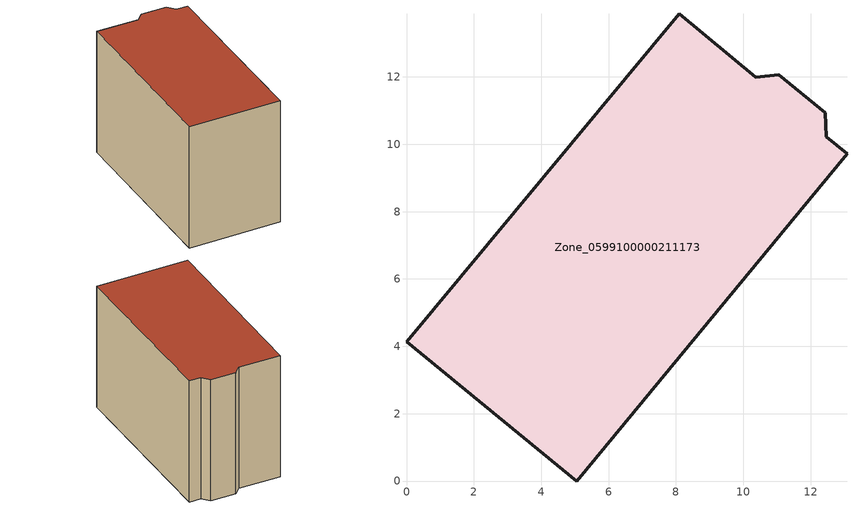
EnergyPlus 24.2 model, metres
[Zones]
Zone_0599100000211173
 floor ground (C_G): 0,4.13 8.1,13.87 10.37,11.99 11.05,12.07 12.43,10.93 12.47,10.23 13.08,9.72 5.06,0 z0
 wall outside (C_F): 5.06,0 13.08,9.72 12.47,10.23 12.43,10.93 11.05,12.07 10.37,11.99 8.1,13.87 0,4.13 5.06,0 z0:9.11
 roof outside (C_R): 8.1,13.87 0,4.13 5.06,0 13.08,9.72 12.47,10.23 12.43,10.93 11.05,12.07 10.37,11.99 z9.11
[BUILDING]
Pand.0599100000211173: North Axis=0; Terrain=City; Loads Convergence Tolerance Value=0.04; Temperature Convergence Tolerance Value=0.4; Solar Distribution=FullExterior; Maximum Number of Warmup Days=25; Minimum Number of Warmup Days=1
[Site:Location]
Rotterdam.The.Hague.AP_ZH_NLD Design_Conditions: Latitude=51.96; Longitude=4.45; Time Zone=1; Elevation=-4.5
[SITE:GROUNDTEMPERATURE:BUILDINGSURFACE]
18, 18, 18, 18, 18, 18, 18, 18, 18, 18, 18, 18
[MATERIAL] Thermal Absorptance=0.9; Solar Absorptance=0.7; Visible Absorptance=0.7
Name | Roughness | Thickness | Conductivity | Density | Specific Heat
G.TI.1946 | MediumSmooth | 0.15 | 1 | 540 | 1210
F.TI.1946 | Rough | 0.3 | 0.857143 | 1920 | 840
R.TI.1946 | MediumRough | 0.2 | 0.1 | 1500 | 1000
[CONSTRUCTION]
C_G: G.TI.1946
C_F: F.TI.1946
C_R: R.TI.1946
[ZONE]
Zone_0599100000211173: Type=1; Multiplier=1; Ceiling Height=Autocalculate; Volume=Autocalculate; Floor Area=autocalculate; Part of Total Floor Area=Yes
[ZONEINFILTRATION:DESIGNFLOWRATE]
Infil_Zone_0599100000211173: Zone or ZoneList or Space or SpaceList=Zone_0599100000211173; Schedule=AlwaysOn; Design Flow Rate Calculation Method=Flow/Area; Flow Rate per Floor Area=0.003; Constant Term Coefficient=1; Temperature Term Coefficient=0; Velocity Term Coefficient=0; Velocity Squared Term Coefficient=0
[HVACTEMPLATE:ZONE:IDEALLOADSAIRSYSTEM]
Zone_0599100000211173: Maximum Heating Supply Air Temperature=50; Minimum Cooling Supply Air Temperature=13; Maximum Heating Supply Air Humidity Ratio=0.0156; Minimum Cooling Supply Air Humidity Ratio=0.0077; Heating Limit=NoLimit; Cooling Limit=NoLimit; Dehumidification Control Type=ConstantSensibleHeatRatio; Cooling Sensible Heat Ratio=0.7; Dehumidification Setpoint=60; Humidification Control Type=None; Humidification Setpoint=30; Outdoor Air Method=None; Outdoor Air Flow Rate per Person=0.00944; Outdoor Air Flow Rate per Zone Floor Area=0; Outdoor Air Flow Rate per Zone=0; Demand Controlled Ventilation Type=None; Outdoor Air Economizer Type=NoEconomizer; Heat Recovery Type=None; Sensible Heat Recovery Effectiveness=0.7; Latent Heat Recovery Effectiveness=0.65
[ZONECONTROL:THERMOSTAT]
ThermostatControl_Zone_0599100000211173: Zone or ZoneList=Zone_0599100000211173; Control Type Schedule=DualSetpointControlType; Control 1=Thermostat_Zone_0599100000211173; Temperature Difference Between Cutout And Setpoint=0
[THERMOSTATSETPOINT:DUALSETPOINT]
Thermostat_Zone_0599100000211173: Heating Setpoint Temperature Schedule=HeatingSetpoint_Zone_0599100000211173; Cooling Setpoint Temperature Schedule=CoolingSetpoint_Zone_0599100000211173
[SCHEDULE:COMPACT]
HeatingSetpoint_Zone_0599100000211173: Through: 12/31, For: AllDays, Until: 24:00, 21
CoolingSetpoint_Zone_0599100000211173: Through: 12/31, For: AllDays, Until: 24:00, 24
DualSetpointControlType: Through: 12/31, For: AllDays, Until: 24:00, 4
AlwaysOn: Through: 12/31, For: AllDays, Until: 24:00, 1
